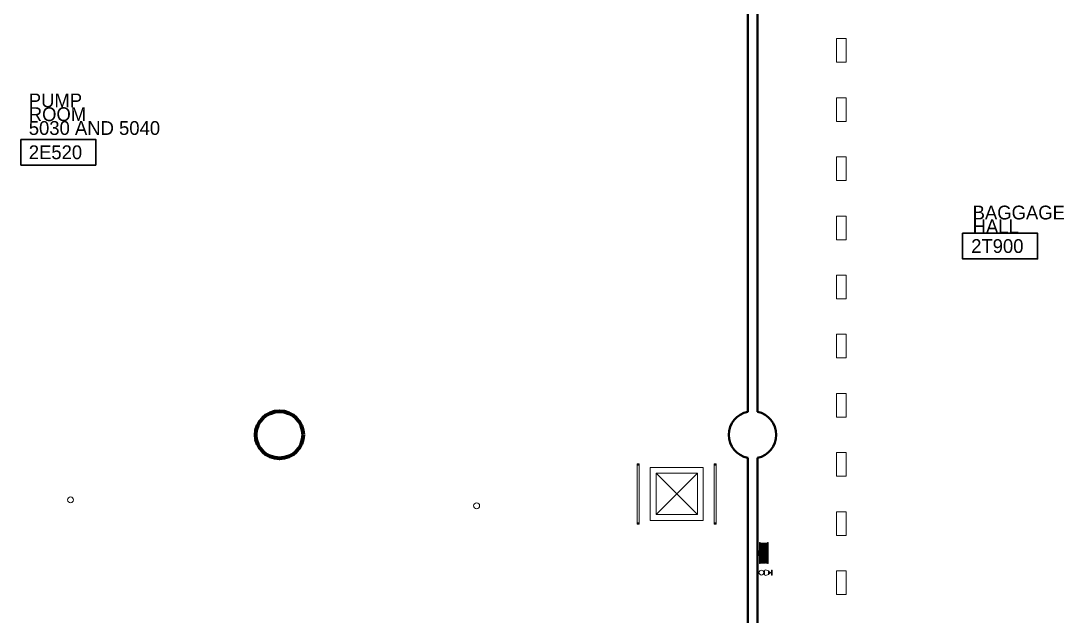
# Model space of a CAD drawing. Header units: metres. Extents: x 1807 to 3745, y 842 to 1968.
# Drawn here: x 3359.44 to 3385.9, y 1411.4 to 1426.5 of the extents above; entities that cross this region are included whole.
import ezdxf
from ezdxf.enums import TextEntityAlignment as Align

# ---------------------------------------------------------------- set-up
doc = ezdxf.new("R2010")
doc.units = ezdxf.units.M
doc.header["$MEASUREMENT"] = 0
doc.linetypes.add('DGN1', pattern=[7.299439, 0, -7.299439])
for name, color, linetype, lineweight in [('Level 1', 7, 'Continuous', 0), ('Level 31', 7, 'Continuous', 0), ('Level 33', 7, 'Continuous', 0), ('TRIRIGA DOOR BOX', 7, 'Continuous', 0)]:
    doc.layers.add(name, color=color, linetype=linetype, lineweight=lineweight)
doc.styles.add('Style-CHAR_FAST_FONT', font='CHAR_FAST_FONT.shx', dxfattribs={"height": 0.2})

msp = doc.modelspace()

# ---------------------------------------------------------------- linework, layer by layer
at = {"layer": 'Level 1', "color": 7, "linetype": 'Continuous', "lineweight": 40}
for p, q in [((3377.875, 1416.587), (3377.875, 1427.413)), ((3378.125, 1427.413), (3378.125, 1416.587)), ((3377.875, 1404.587), (3377.875, 1415.413)), ((3378.125, 1415.413), (3378.125, 1404.587))]:
    msp.add_line(p, q, dxfattribs=at)
at = {"layer": 'Level 1', "color": 7, "linetype": 'Continuous', "lineweight": 0}
for p, q in [((3380.125, 1426.05), (3380.375, 1426.05)), ((3380.125, 1425.45), (3380.125, 1426.05)), ((3380.375, 1426.05), (3380.375, 1425.45)), ((3380.375, 1425.45), (3380.125, 1425.45)), ((3380.125, 1424.55), (3380.375, 1424.55)), ((3380.125, 1423.95), (3380.125, 1424.55)), ((3380.375, 1424.55), (3380.375, 1423.95)), ((3380.375, 1423.95), (3380.125, 1423.95)), ((3380.125, 1423.05), (3380.375, 1423.05)), ((3380.125, 1422.45), (3380.125, 1423.05)), ((3380.375, 1423.05), (3380.375, 1422.45)), ((3380.375, 1422.45), (3380.125, 1422.45)), ((3380.125, 1421.55), (3380.375, 1421.55)), ((3380.125, 1420.95), (3380.125, 1421.55)), ((3380.375, 1421.55), (3380.375, 1420.95)), ((3380.375, 1420.95), (3380.125, 1420.95)), ((3380.125, 1420.05), (3380.375, 1420.05)), ((3380.125, 1419.45), (3380.125, 1420.05)), ((3380.375, 1420.05), (3380.375, 1419.45)), ((3380.375, 1419.45), (3380.125, 1419.45)), ((3380.125, 1418.55), (3380.375, 1418.55)), ((3380.125, 1417.95), (3380.125, 1418.55)), ((3380.375, 1418.55), (3380.375, 1417.95)), ((3380.375, 1417.95), (3380.125, 1417.95)), ((3380.125, 1417.05), (3380.375, 1417.05)), ((3380.125, 1416.45), (3380.125, 1417.05)), ((3380.375, 1417.05), (3380.375, 1416.45)), ((3380.375, 1416.45), (3380.125, 1416.45)), ((3380.125, 1415.55), (3380.375, 1415.55)), ((3380.125, 1414.95), (3380.125, 1415.55)), ((3380.375, 1415.55), (3380.375, 1414.95)), ((3376.6, 1413.975), (3375.55, 1415.025)), ((3375.55, 1413.975), (3376.6, 1415.025)), ((3380.375, 1414.95), (3380.125, 1414.95)), ((3380.125, 1414.05), (3380.375, 1414.05)), ((3380.125, 1413.45), (3380.125, 1414.05)), ((3380.375, 1414.05), (3380.375, 1413.45)), ((3380.375, 1413.45), (3380.125, 1413.45)), ((3378.194, 1412.755), (3378.194, 1413.245)), ((3378.213, 1412.755), (3378.213, 1413.245)), ((3378.231, 1412.755), (3378.231, 1413.245)), ((3378.25, 1412.755), (3378.25, 1413.245)), ((3378.268, 1412.758), (3378.268, 1413.245)), ((3378.268, 1412.758), (3378.268, 1413.245)), ((3378.287, 1412.755), (3378.287, 1413.245)), ((3378.306, 1412.755), (3378.306, 1413.245)), ((3378.324, 1412.755), (3378.324, 1413.245)), ((3378.343, 1412.755), (3378.343, 1413.245)), ((3378.361, 1412.755), (3378.361, 1413.245)), ((3378.38, 1412.755), (3378.38, 1413.245)), ((3378.284, 1412.542), (3378.268, 1412.542)), ((3378.302, 1412.551), (3378.287, 1412.551)), ((3378.302, 1412.522), (3378.287, 1412.522)), ((3378.402, 1412.456), (3378.402, 1412.551)), ((3378.402, 1412.551), (3378.412, 1412.551)), ((3378.412, 1412.551), (3378.412, 1412.456)), ((3378.412, 1412.481), (3378.412, 1412.526)), ((3378.412, 1412.526), (3378.421, 1412.526)), ((3378.479, 1412.436), (3378.479, 1412.571)), ((3378.479, 1412.571), (3378.499, 1412.571)), ((3378.499, 1412.571), (3378.499, 1412.436)), ((3380.125, 1412.55), (3380.375, 1412.55)), ((3380.125, 1411.95), (3380.125, 1412.55)), ((3380.375, 1412.55), (3380.375, 1411.95)), ((3378.268, 1412.465), (3378.284, 1412.465)), ((3378.302, 1412.485), (3378.287, 1412.485)), ((3378.287, 1412.457), (3378.287, 1412.456)), ((3378.287, 1412.456), (3378.302, 1412.456)), ((3378.412, 1412.456), (3378.402, 1412.456)), ((3378.424, 1412.514), (3378.412, 1412.514)), ((3378.424, 1412.493), (3378.412, 1412.493)), ((3378.424, 1412.481), (3378.412, 1412.481)), ((3378.444, 1412.511), (3378.444, 1412.515)), ((3378.444, 1412.496), (3378.444, 1412.511)), ((3378.444, 1412.511), (3378.479, 1412.511)), ((3378.444, 1412.492), (3378.444, 1412.496)), ((3378.479, 1412.496), (3378.444, 1412.496)), ((3378.479, 1412.511), (3378.479, 1412.496)), ((3378.499, 1412.436), (3378.479, 1412.436)), ((3380.375, 1411.95), (3380.125, 1411.95))]:
    msp.add_line(p, q, dxfattribs=at)
at = {"layer": 'Level 1', "color": 7, "linetype": 'Continuous', "lineweight": 13}
for p, q in [((3375.125, 1415.263), (3375.075, 1415.263)), ((3375.075, 1415.263), (3375.075, 1415.238)), ((3375.075, 1415.238), (3375.125, 1415.238)), ((3375.075, 1413.768), (3375.075, 1415.233)), ((3375.075, 1415.233), (3375.125, 1415.233)), ((3375.125, 1415.238), (3375.125, 1415.263)), ((3375.125, 1413.768), (3375.125, 1415.233)), ((3376.75, 1415.175), (3375.4, 1415.175)), ((3375.4, 1415.175), (3375.4, 1413.825)), ((3376.75, 1413.825), (3376.75, 1415.175)), ((3377.025, 1415.238), (3377.025, 1415.263)), ((3377.025, 1415.263), (3377.075, 1415.263)), ((3377.075, 1415.238), (3377.025, 1415.238)), ((3377.025, 1413.768), (3377.025, 1415.233)), ((3377.075, 1415.233), (3377.025, 1415.233)), ((3377.075, 1415.263), (3377.075, 1415.238)), ((3377.075, 1413.768), (3377.075, 1415.233)), ((3376.6, 1415.025), (3375.55, 1415.025)), ((3375.55, 1415.025), (3375.55, 1413.975)), ((3376.6, 1413.975), (3376.6, 1415.025)), ((3375.55, 1413.975), (3376.6, 1413.975)), ((3375.075, 1413.768), (3375.125, 1413.768)), ((3375.075, 1413.763), (3375.125, 1413.763)), ((3375.075, 1413.738), (3375.075, 1413.763)), ((3375.125, 1413.738), (3375.075, 1413.738)), ((3375.125, 1413.763), (3375.125, 1413.738)), ((3375.4, 1413.825), (3376.75, 1413.825)), ((3377.075, 1413.768), (3377.025, 1413.768)), ((3377.075, 1413.763), (3377.025, 1413.763)), ((3377.025, 1413.763), (3377.025, 1413.738)), ((3377.025, 1413.738), (3377.075, 1413.738)), ((3377.075, 1413.738), (3377.075, 1413.763)), ((3378.19, 1413.265), (3378.176, 1413.265)), ((3378.176, 1413.265), (3378.176, 1412.735)), ((3378.19, 1412.735), (3378.19, 1413.265)), ((3378.396, 1413.265), (3378.381, 1413.265)), ((3378.381, 1413.265), (3378.381, 1412.735)), ((3378.396, 1412.735), (3378.396, 1413.265)), ((3378.176, 1412.735), (3378.19, 1412.735)), ((3378.381, 1412.735), (3378.396, 1412.735))]:
    msp.add_line(p, q, dxfattribs=at)
at = {"layer": 'Level 1', "color": 7, "linetype": 'Continuous', "lineweight": 30}
for p, q in [((3378.17, 1413.052), (3378.141, 1413.052)), ((3378.141, 1413.052), (3378.141, 1412.95)), ((3378.17, 1412.95), (3378.17, 1413.052)), ((3378.141, 1412.95), (3378.17, 1412.95))]:
    msp.add_line(p, q, dxfattribs=at)
at = {"layer": 'Level 1', "color": 7, "linetype": 'DGN1', "lineweight": 0}
for p, q in [((3378.17, 1413.049), (3378.377, 1413.049)), ((3378.17, 1412.952), (3378.377, 1412.952))]:
    msp.add_line(p, q, dxfattribs=at)
at = {"layer": 'Level 1', "color": 7, "linetype": 'Continuous', "lineweight": 70}
msp.add_circle((3366, 1416), 0.6, dxfattribs=at)
at = {"layer": 'Level 1', "color": 7, "linetype": 'Continuous', "lineweight": 13}
for centre, radius in [((3360.7, 1414.35), 0.075), ((3371, 1414.2), 0.075), ((3378.222, 1412.504), 0.06)]:
    msp.add_circle(centre, radius, dxfattribs=at)
at = {"layer": 'Level 1', "color": 7, "linetype": 'Continuous', "lineweight": 40}
for start, end in [(102.0248, 257.9752), (282.0248, 77.9752)]:
    msp.add_arc((3378, 1416), 0.6, start, end, dxfattribs=at)
at = {"layer": 'Level 1', "color": 7, "linetype": 'Continuous', "lineweight": 0}
for centre, radius, start, end in [((3378.324, 1412.537), 0.04, 158.767, 201.233), ((3378.354, 1412.504), 0.0701, 164.7036, 195.2964), ((3378.333, 1412.538), 0.0339, 61.1573, 156.7573), ((3378.264, 1412.537), 0.04, 338.767, 21.233), ((3378.234, 1412.504), 0.0701, 344.7036, 15.2964), ((3378.398, 1412.631), 0.0799, 232.5986, 272.7841), ((3378.422, 1412.52), 0.00618, 283.8756, 103.8756), ((3378.443, 1412.536), 0.0205, 219.866, 270.7387), ((3378.324, 1412.471), 0.04, 158.767, 201.233), ((3378.264, 1412.471), 0.04, 338.767, 21.233), ((3378.333, 1412.469), 0.0339, 203.2427, 298.8427), ((3378.398, 1412.376), 0.0799, 87.2159, 127.4014), ((3378.417, 1412.504), 0.0127, 304.4192, 55.5808), ((3378.422, 1412.487), 0.00618, 283.8756, 76.1244), ((3378.443, 1412.471), 0.0205, 89.2613, 140.134)]:
    msp.add_arc(centre, radius, start, end, dxfattribs=at)
at = {"layer": 'Level 1', "color": 7, "linetype": 'Continuous', "lineweight": 0, "extrusion": (0, 0, -1)}
for centre, major_axis, ratio in [((3378.203, 1413.239), (0, -0.017), 0.578813), ((3378.222, 1413.239), (0, -0.017), 0.578813), ((3378.24, 1413.239), (0, -0.017), 0.578813), ((3378.259, 1413.239), (0, -0.017), 0.578813), ((3378.278, 1412.762), (0, 0.017), 0.578812), ((3378.297, 1412.762), (0, 0.017), 0.578812), ((3378.315, 1412.762), (0, 0.017), 0.578812), ((3378.334, 1412.762), (0, 0.017), 0.578812), ((3378.352, 1412.762), (0, 0.017), 0.578812), ((3378.371, 1412.762), (0, 0.017), 0.578812)]:
    msp.add_ellipse(centre, major_axis=major_axis, ratio=ratio, start_param=1.981756, end_param=4.478097, dxfattribs=at)
at = {"layer": 'Level 1', "color": 7, "linetype": 'Continuous', "lineweight": 0}
for centre, major_axis, ratio in [((3378.278, 1413.239), (0, 0.017), 0.578813), ((3378.297, 1413.239), (0, 0.017), 0.578813), ((3378.315, 1413.239), (0, 0.017), 0.578813), ((3378.334, 1413.239), (0, 0.017), 0.578813), ((3378.352, 1413.239), (0, 0.017), 0.578813), ((3378.371, 1413.239), (0, 0.017), 0.578813), ((3378.203, 1412.762), (0, -0.017), 0.578812), ((3378.222, 1412.762), (0, -0.017), 0.578812), ((3378.24, 1412.762), (0, -0.017), 0.578812), ((3378.259, 1412.762), (0, -0.017), 0.578812)]:
    msp.add_ellipse(centre, major_axis=major_axis, ratio=ratio, start_param=5.123349, end_param=7.619689, dxfattribs=at)
at = {"layer": 'TRIRIGA DOOR BOX', "color": 251, "linetype": 'Continuous', "lineweight": 30, "true_color": 0x555555}
for points in [[(3359.44, 1423.492), (3361.34, 1423.492), (3361.34, 1422.842), (3359.44, 1422.842)], [(3383.327, 1421.113), (3385.227, 1421.113), (3385.227, 1420.463), (3383.327, 1420.463)]]:
    msp.add_lwpolyline(points, close=True, dxfattribs=at)

# ---------------------------------------------------------------- texts
at = {"layer": 'Level 31', "color": 7, "linetype": 'Continuous', "lineweight": 30, "char_height": 0.35, "attachment_point": 4, "line_spacing_factor": 0.6, "style": 'Style-CHAR_FAST_FONT'}
for s, insert, width in [('PUMP \\PROOM \\P5030 AND 5040\\P', (3359.641, 1424.13), 4.84736), ('BAGGAGE\\PHALL\\P', (3383.581, 1421.463), 2.54949)]:
    msp.add_mtext(s, dxfattribs=dict(at, insert=insert, width=width))
at = {"layer": 'Level 33', "color": 7, "linetype": 'Continuous', "lineweight": 13, "style": 'Style-CHAR_FAST_FONT'}
msp.add_text('2E520', height=0.35, dxfattribs=at).set_placement((3359.641, 1423.167), align=Align.MIDDLE_LEFT)
at = {"layer": 'Level 33', "color": 7, "linetype": 'Continuous', "lineweight": 30, "style": 'Style-CHAR_FAST_FONT'}
msp.add_text('2T900', height=0.35, dxfattribs=at).set_placement((3383.544, 1420.788), align=Align.MIDDLE_LEFT)

doc.saveas('drawing.dxf')
